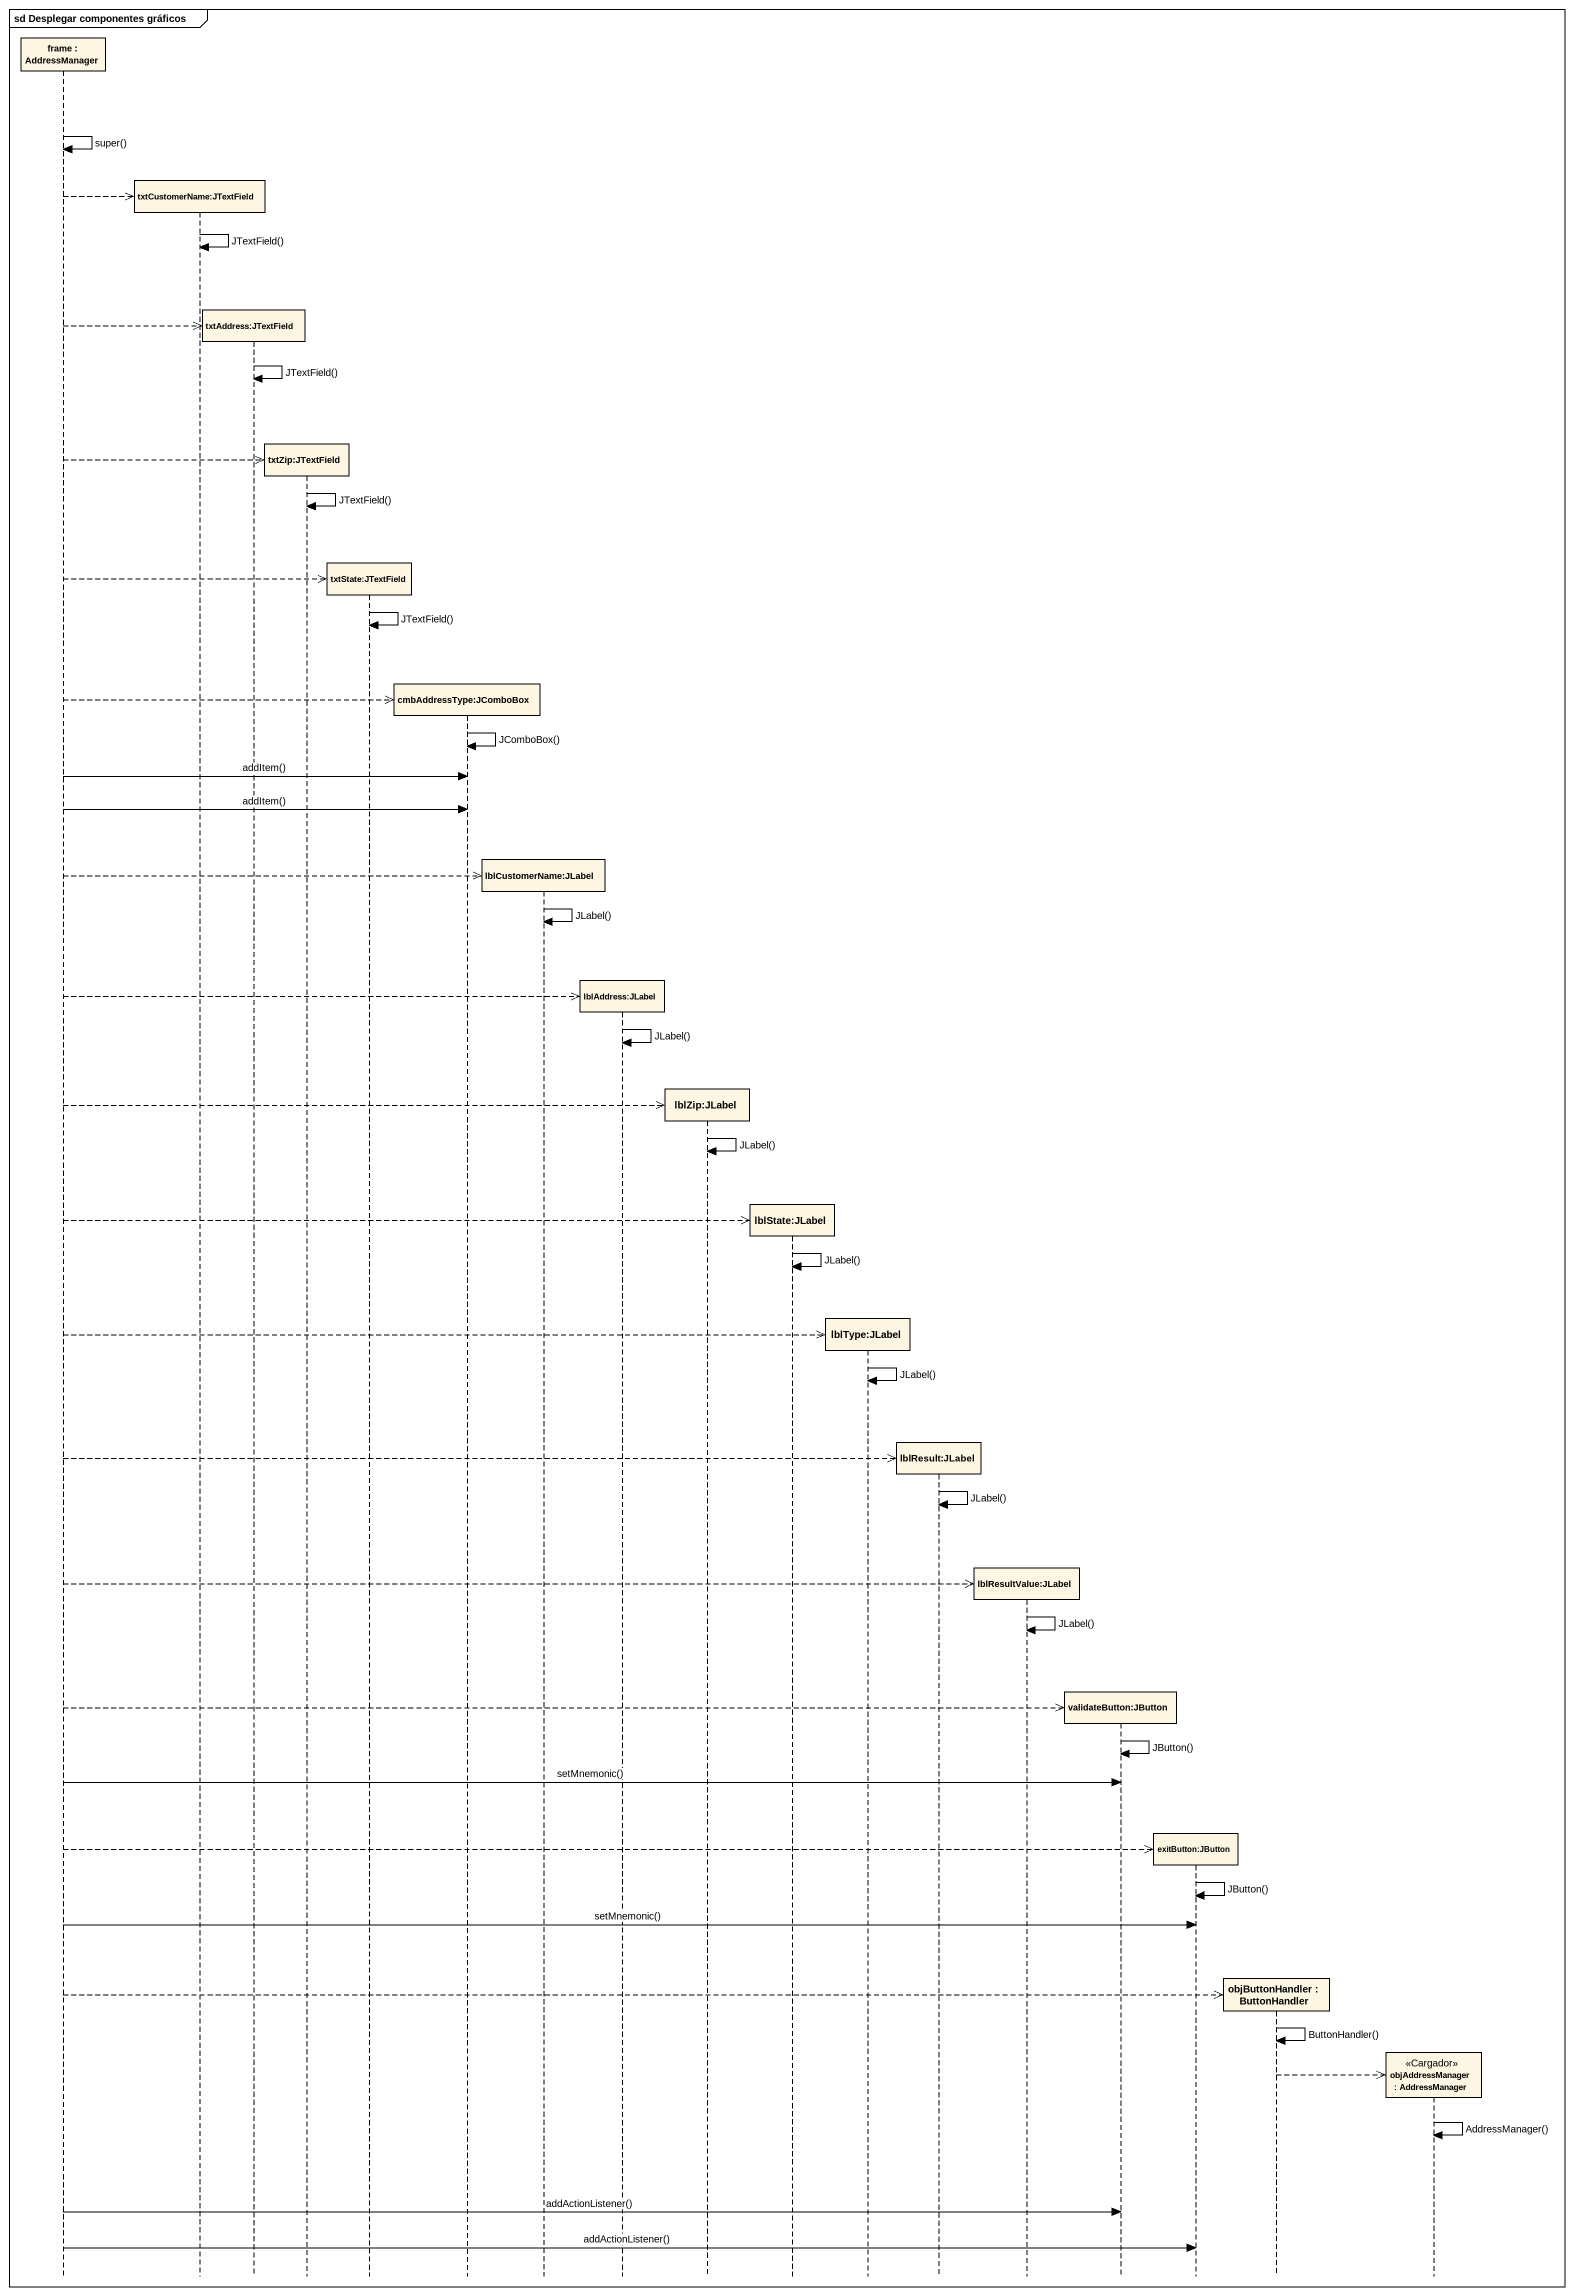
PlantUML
@startuml
mainframe sd Desplegar componentes gráficos
hide footbox
participant "frame : AddressManager" as frame_
participant "txtCustomerName:JTextField" as txtCustomerName_JTextField
participant "txtAddress:JTextField" as txtAddress_JTextField
participant "txtZip:JTextField" as txtZip_JTextField
participant "txtState:JTextField" as txtState_JTextField
participant "cmbAddressType:JComboBox" as cmbAddressType_JComboBox
participant "lblCustomerName:JLabel" as lblCustomerName_JLabel
participant "lblAddress:JLabel" as lblAddress_JLabel
participant "lblZip:JLabel" as lblZip_JLabel
participant "lblState:JLabel" as lblState_JLabel
participant "lblType:JLabel" as lblType_JLabel
participant "lblResult:JLabel" as lblResult_JLabel
participant "lblResultValue:JLabel" as lblResultValue_JLabel
participant "validateButton:JButton" as validateButton_JButton
participant "exitButton:JButton" as exitButton_JButton
participant "objButtonHandler : ButtonHandler" as objButtonHandler
participant "objAddressManager : AddressManager" as objAddressManager <<Cargador>>

frame_ -> frame_ : super()
frame_ -->> txtCustomerName_JTextField **
txtCustomerName_JTextField -> txtCustomerName_JTextField : JTextField()
frame_ -->> txtAddress_JTextField **
txtAddress_JTextField -> txtAddress_JTextField : JTextField()
frame_ -->> txtZip_JTextField **
txtZip_JTextField -> txtZip_JTextField : JTextField()
frame_ -->> txtState_JTextField **
txtState_JTextField -> txtState_JTextField : JTextField()
frame_ -->> cmbAddressType_JComboBox **
cmbAddressType_JComboBox -> cmbAddressType_JComboBox : JComboBox()
frame_ -> cmbAddressType_JComboBox : addItem()
frame_ -> cmbAddressType_JComboBox : addItem()
frame_ -->> lblCustomerName_JLabel **
lblCustomerName_JLabel -> lblCustomerName_JLabel : JLabel()
frame_ -->> lblAddress_JLabel **
lblAddress_JLabel -> lblAddress_JLabel : JLabel()
frame_ -->> lblZip_JLabel **
lblZip_JLabel -> lblZip_JLabel : JLabel()
frame_ -->> lblState_JLabel **
lblState_JLabel -> lblState_JLabel : JLabel()
frame_ -->> lblType_JLabel **
lblType_JLabel -> lblType_JLabel : JLabel()
frame_ -->> lblResult_JLabel **
lblResult_JLabel -> lblResult_JLabel : JLabel()
frame_ -->> lblResultValue_JLabel **
lblResultValue_JLabel -> lblResultValue_JLabel : JLabel()
frame_ -->> validateButton_JButton **
validateButton_JButton -> validateButton_JButton : JButton()
frame_ -> validateButton_JButton : setMnemonic()
frame_ -->> exitButton_JButton **
exitButton_JButton -> exitButton_JButton : JButton()
frame_ -> exitButton_JButton : setMnemonic()
frame_ -->> objButtonHandler **
objButtonHandler -> objButtonHandler : ButtonHandler()
objButtonHandler -->> objAddressManager **
objAddressManager -> objAddressManager : AddressManager()
frame_ -> validateButton_JButton : addActionListener()
frame_ -> exitButton_JButton : addActionListener()
@enduml
